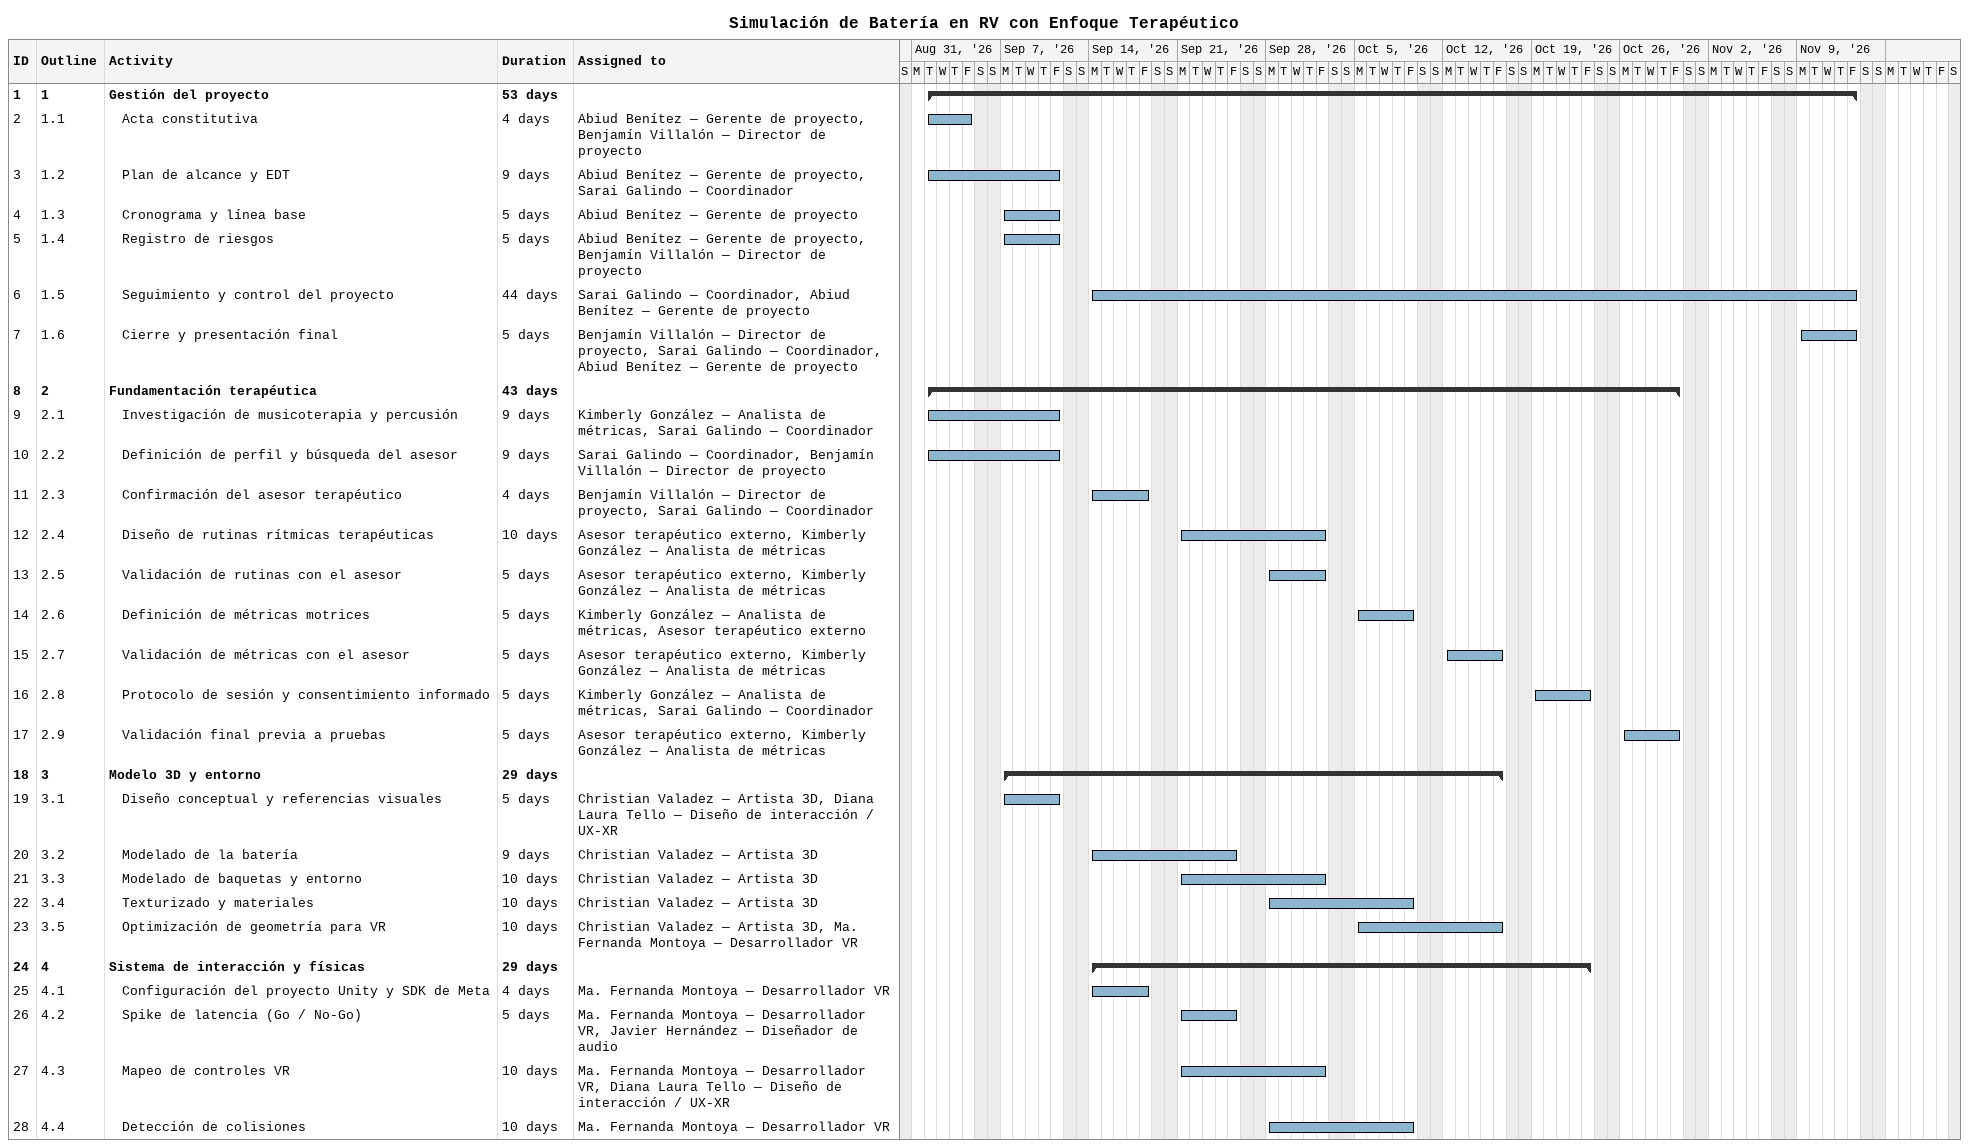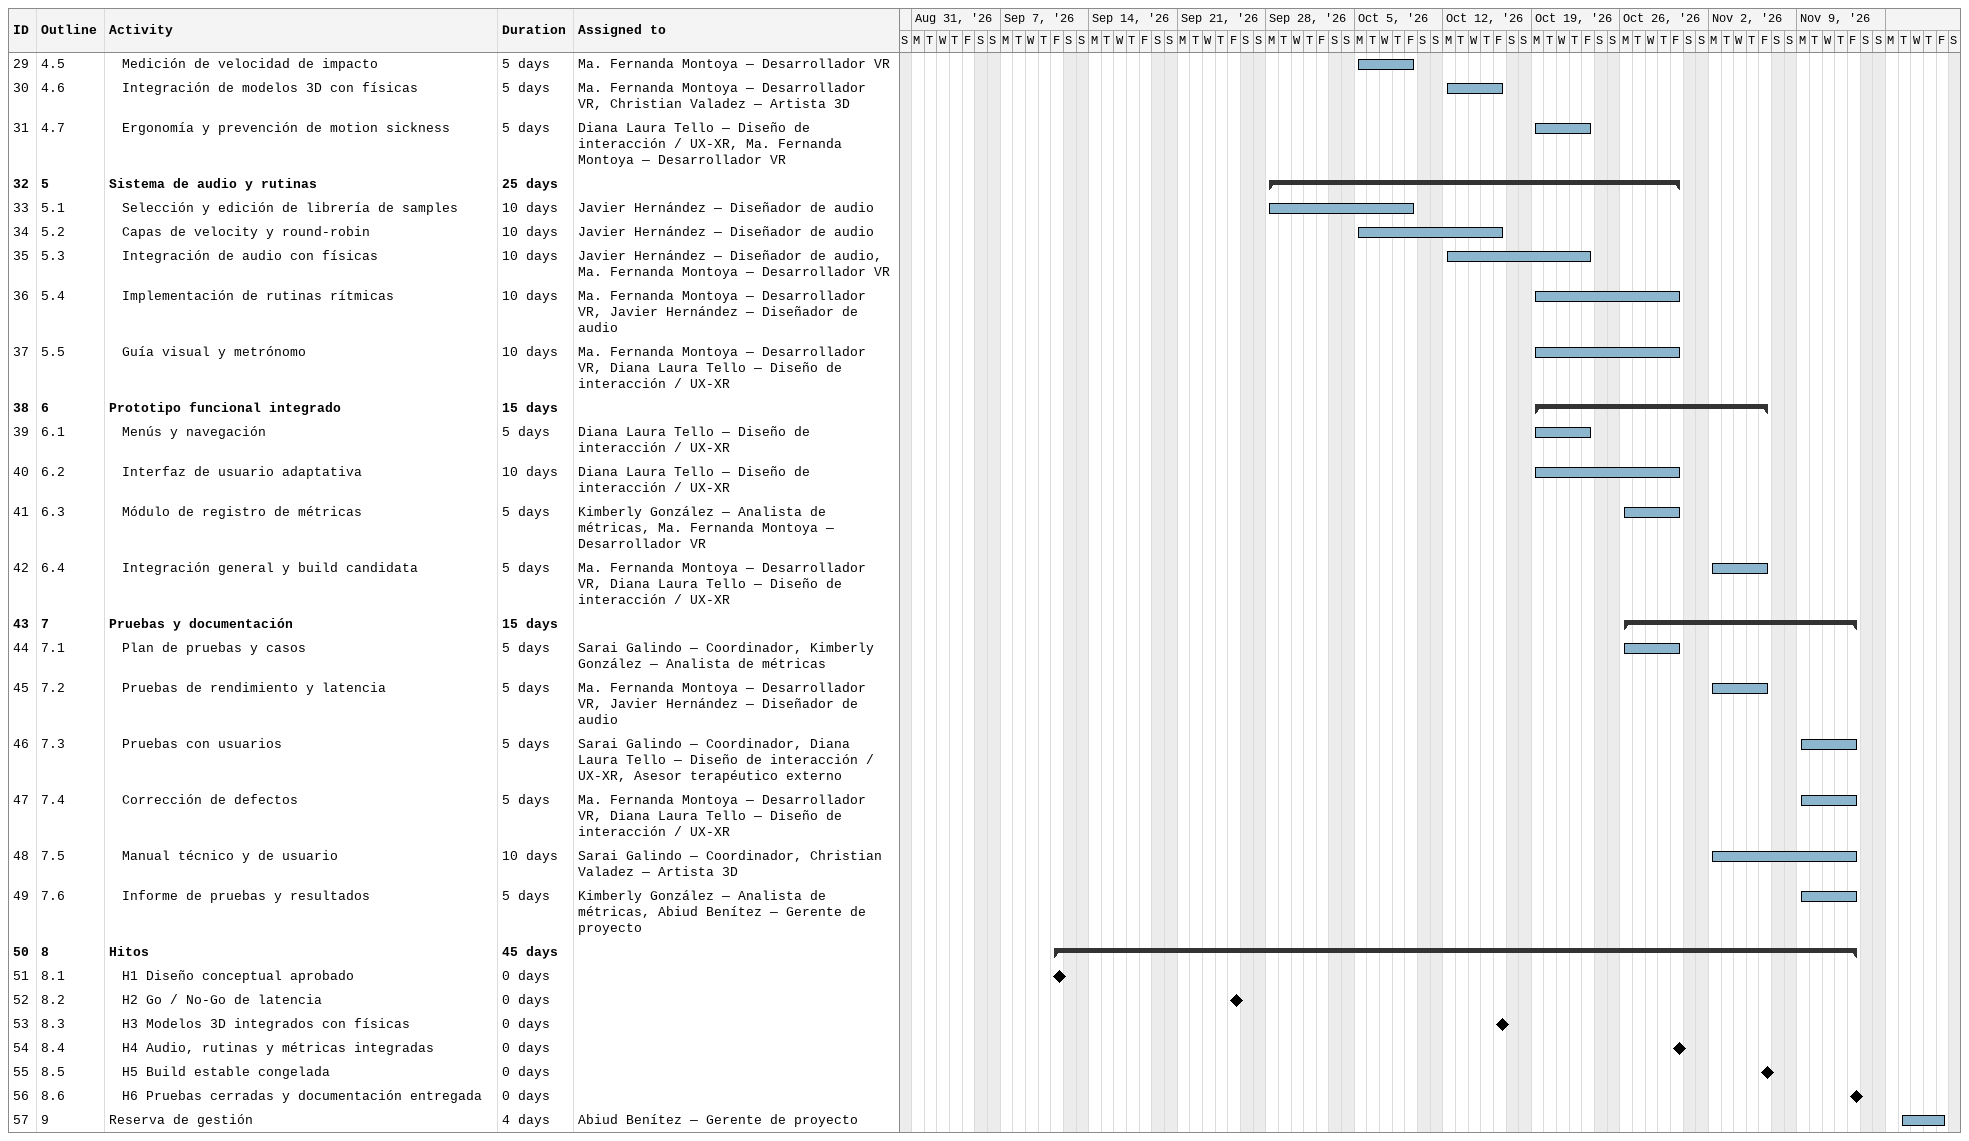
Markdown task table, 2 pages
Simulación de Batería en RV con Enfoque Terapéutico

| ID | WBS | Task | Duration | Start | Finish | Resources |
|---|---|---|---|---|---|---|
| 1 | 1 | **Gestión del proyecto** | 53d | 2026-09-01 | 2026-11-13 |  |
| 2 | 1.1 | Acta constitutiva | 4d | 2026-09-01 | 2026-09-04 | Abiud Benítez — Gerente de proyecto, Benjamín Villalón — Director de proyecto |
| 3 | 1.2 | Plan de alcance y EDT | 9d | 2026-09-01 | 2026-09-11 | Abiud Benítez — Gerente de proyecto, Sarai Galindo — Coordinador |
| 4 | 1.3 | Cronograma y línea base | 5d | 2026-09-07 | 2026-09-11 | Abiud Benítez — Gerente de proyecto |
| 5 | 1.4 | Registro de riesgos | 5d | 2026-09-07 | 2026-09-11 | Abiud Benítez — Gerente de proyecto, Benjamín Villalón — Director de proyecto |
| 6 | 1.5 | Seguimiento y control del proyecto | 44d | 2026-09-14 | 2026-11-13 | Sarai Galindo — Coordinador, Abiud Benítez — Gerente de proyecto |
| 7 | 1.6 | Cierre y presentación final | 5d | 2026-11-09 | 2026-11-13 | Benjamín Villalón — Director de proyecto, Sarai Galindo — Coordinador, Abiud Benítez — Gerente de proyecto |
| 8 | 2 | **Fundamentación terapéutica** | 43d | 2026-09-01 | 2026-10-30 |  |
| 9 | 2.1 | Investigación de musicoterapia y percusión | 9d | 2026-09-01 | 2026-09-11 | Kimberly González — Analista de métricas, Sarai Galindo — Coordinador |
| 10 | 2.2 | Definición de perfil y búsqueda del asesor | 9d | 2026-09-01 | 2026-09-11 | Sarai Galindo — Coordinador, Benjamín Villalón — Director de proyecto |
| 11 | 2.3 | Confirmación del asesor terapéutico | 4d | 2026-09-14 | 2026-09-18 | Benjamín Villalón — Director de proyecto, Sarai Galindo — Coordinador |
| 12 | 2.4 | Diseño de rutinas rítmicas terapéuticas | 10d | 2026-09-21 | 2026-10-02 | Asesor terapéutico externo, Kimberly González — Analista de métricas |
| 13 | 2.5 | Validación de rutinas con el asesor | 5d | 2026-09-28 | 2026-10-02 | Asesor terapéutico externo, Kimberly González — Analista de métricas |
| 14 | 2.6 | Definición de métricas motrices | 5d | 2026-10-05 | 2026-10-09 | Kimberly González — Analista de métricas, Asesor terapéutico externo |
| 15 | 2.7 | Validación de métricas con el asesor | 5d | 2026-10-12 | 2026-10-16 | Asesor terapéutico externo, Kimberly González — Analista de métricas |
| 16 | 2.8 | Protocolo de sesión y consentimiento informado | 5d | 2026-10-19 | 2026-10-23 | Kimberly González — Analista de métricas, Sarai Galindo — Coordinador |
| 17 | 2.9 | Validación final previa a pruebas | 5d | 2026-10-26 | 2026-10-30 | Asesor terapéutico externo, Kimberly González — Analista de métricas |
| 18 | 3 | **Modelo 3D y entorno** | 29d | 2026-09-07 | 2026-10-16 |  |
| 19 | 3.1 | Diseño conceptual y referencias visuales | 5d | 2026-09-07 | 2026-09-11 | Christian Valadez — Artista 3D, Diana Laura Tello — Diseño de interacción / UX-XR |
| 20 | 3.2 | Modelado de la batería | 9d | 2026-09-14 | 2026-09-25 | Christian Valadez — Artista 3D |
| 21 | 3.3 | Modelado de baquetas y entorno | 10d | 2026-09-21 | 2026-10-02 | Christian Valadez — Artista 3D |
| 22 | 3.4 | Texturizado y materiales | 10d | 2026-09-28 | 2026-10-09 | Christian Valadez — Artista 3D |
| 23 | 3.5 | Optimización de geometría para VR | 10d | 2026-10-05 | 2026-10-16 | Christian Valadez — Artista 3D, Ma. Fernanda Montoya — Desarrollador VR |
| 24 | 4 | **Sistema de interacción y físicas** | 29d | 2026-09-14 | 2026-10-23 |  |
| 25 | 4.1 | Configuración del proyecto Unity y SDK de Meta | 4d | 2026-09-14 | 2026-09-18 | Ma. Fernanda Montoya — Desarrollador VR |
| 26 | 4.2 | Spike de latencia (Go / No-Go) | 5d | 2026-09-21 | 2026-09-25 | Ma. Fernanda Montoya — Desarrollador VR, Javier Hernández — Diseñador de audio |
| 27 | 4.3 | Mapeo de controles VR | 10d | 2026-09-21 | 2026-10-02 | Ma. Fernanda Montoya — Desarrollador VR, Diana Laura Tello — Diseño de interacción / UX-XR |
| 28 | 4.4 | Detección de colisiones | 10d | 2026-09-28 | 2026-10-09 | Ma. Fernanda Montoya — Desarrollador VR |
| 29 | 4.5 | Medición de velocidad de impacto | 5d | 2026-10-05 | 2026-10-09 | Ma. Fernanda Montoya — Desarrollador VR |
| 30 | 4.6 | Integración de modelos 3D con físicas | 5d | 2026-10-12 | 2026-10-16 | Ma. Fernanda Montoya — Desarrollador VR, Christian Valadez — Artista 3D |
| 31 | 4.7 | Ergonomía y prevención de motion sickness | 5d | 2026-10-19 | 2026-10-23 | Diana Laura Tello — Diseño de interacción / UX-XR, Ma. Fernanda Montoya — Desarrollador VR |
| 32 | 5 | **Sistema de audio y rutinas** | 25d | 2026-09-28 | 2026-10-30 |  |
| 33 | 5.1 | Selección y edición de librería de samples | 10d | 2026-09-28 | 2026-10-09 | Javier Hernández — Diseñador de audio |
| 34 | 5.2 | Capas de velocity y round-robin | 10d | 2026-10-05 | 2026-10-16 | Javier Hernández — Diseñador de audio |
| 35 | 5.3 | Integración de audio con físicas | 10d | 2026-10-12 | 2026-10-23 | Javier Hernández — Diseñador de audio, Ma. Fernanda Montoya — Desarrollador VR |
| 36 | 5.4 | Implementación de rutinas rítmicas | 10d | 2026-10-19 | 2026-10-30 | Ma. Fernanda Montoya — Desarrollador VR, Javier Hernández — Diseñador de audio |
| 37 | 5.5 | Guía visual y metrónomo | 10d | 2026-10-19 | 2026-10-30 | Ma. Fernanda Montoya — Desarrollador VR, Diana Laura Tello — Diseño de interacción / UX-XR |
| 38 | 6 | **Prototipo funcional integrado** | 15d | 2026-10-19 | 2026-11-06 |  |
| 39 | 6.1 | Menús y navegación | 5d | 2026-10-19 | 2026-10-23 | Diana Laura Tello — Diseño de interacción / UX-XR |
| 40 | 6.2 | Interfaz de usuario adaptativa | 10d | 2026-10-19 | 2026-10-30 | Diana Laura Tello — Diseño de interacción / UX-XR |
| 41 | 6.3 | Módulo de registro de métricas | 5d | 2026-10-26 | 2026-10-30 | Kimberly González — Analista de métricas, Ma. Fernanda Montoya — Desarrollador VR |
| 42 | 6.4 | Integración general y build candidata | 5d | 2026-11-02 | 2026-11-06 | Ma. Fernanda Montoya — Desarrollador VR, Diana Laura Tello — Diseño de interacción / UX-XR |
| 43 | 7 | **Pruebas y documentación** | 15d | 2026-10-26 | 2026-11-13 |  |
| 44 | 7.1 | Plan de pruebas y casos | 5d | 2026-10-26 | 2026-10-30 | Sarai Galindo — Coordinador, Kimberly González — Analista de métricas |
| 45 | 7.2 | Pruebas de rendimiento y latencia | 5d | 2026-11-02 | 2026-11-06 | Ma. Fernanda Montoya — Desarrollador VR, Javier Hernández — Diseñador de audio |
| 46 | 7.3 | Pruebas con usuarios | 5d | 2026-11-09 | 2026-11-13 | Sarai Galindo — Coordinador, Diana Laura Tello — Diseño de interacción / UX-XR, Asesor terapéutico externo |
| 47 | 7.4 | Corrección de defectos | 5d | 2026-11-09 | 2026-11-13 | Ma. Fernanda Montoya — Desarrollador VR, Diana Laura Tello — Diseño de interacción / UX-XR |
| 48 | 7.5 | Manual técnico y de usuario | 10d | 2026-11-02 | 2026-11-13 | Sarai Galindo — Coordinador, Christian Valadez — Artista 3D |
| 49 | 7.6 | Informe de pruebas y resultados | 5d | 2026-11-09 | 2026-11-13 | Kimberly González — Analista de métricas, Abiud Benítez — Gerente de proyecto |
| 50 | 8 | **Hitos** | 45d | 2026-09-11 | 2026-11-13 |  |
| 51 | 8.1 | H1 Diseño conceptual aprobado | 0d | 2026-09-11 | 2026-09-11 |  |
| 52 | 8.2 | H2 Go / No-Go de latencia | 0d | 2026-09-25 | 2026-09-25 |  |
| 53 | 8.3 | H3 Modelos 3D integrados con físicas | 0d | 2026-10-16 | 2026-10-16 |  |
| 54 | 8.4 | H4 Audio, rutinas y métricas integradas | 0d | 2026-10-30 | 2026-10-30 |  |
| 55 | 8.5 | H5 Build estable congelada | 0d | 2026-11-06 | 2026-11-06 |  |
| 56 | 8.6 | H6 Pruebas cerradas y documentación entregada | 0d | 2026-11-13 | 2026-11-13 |  |
| 57 | 9 | Reserva de gestión | 4d | 2026-11-17 | 2026-11-20 | Abiud Benítez — Gerente de proyecto |
